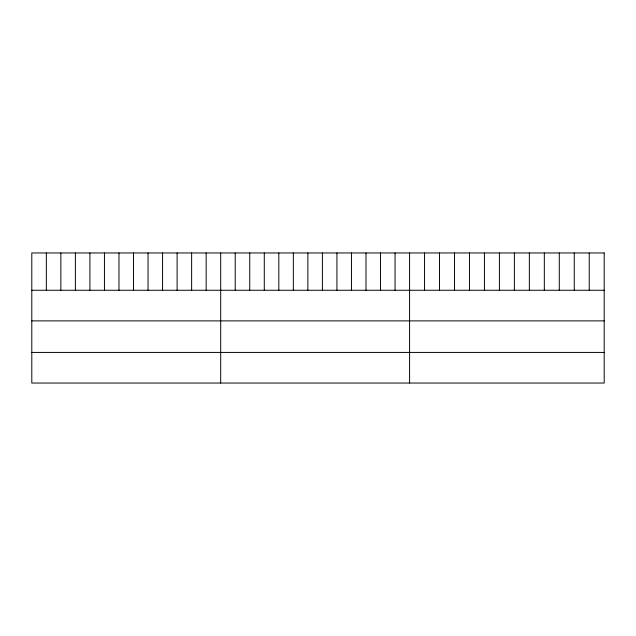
<?xml version="1.0" encoding="UTF-8"?>
<svg xmlns="http://www.w3.org/2000/svg" width="636" height="636" viewBox="0 0 636 636"><rect width="100%" height="100%" fill="white"/><g stroke="black" fill="none" stroke-linecap="round" stroke-linejoin="round"><path stroke-width="0.95" d="M31.8 290.262L604.2 290.262M31.8 320.886L604.2 320.886M31.8 352.424L604.2 352.424M589.23 252.961L589.23 290.262M574.26 252.961L574.26 290.262M559.29 252.961L559.29 290.262M544.321 252.961L544.321 290.262M529.351 252.961L529.351 290.262M514.381 252.961L514.381 290.262M499.403 252.961L499.403 290.262M484.433 252.961L484.433 290.262M469.463 252.961L469.463 290.262M454.494 252.961L454.494 290.262M439.524 252.961L439.524 290.262M424.554 252.961L424.554 290.262M409.584 252.961L409.584 383.039M395.051 252.961L395.051 290.262M380.527 252.961L380.527 290.262M365.994 252.961L365.994 290.262M351.462 252.961L351.462 290.262M336.937 252.961L336.937 290.262M322.404 252.961L322.404 290.262M307.872 252.961L307.872 290.262M293.339 252.961L293.339 290.262M278.814 252.961L278.814 290.262M264.282 252.961L264.282 290.262M249.749 252.961L249.749 290.262M235.225 252.961L235.225 290.262M220.692 252.961L220.692 383.039M206.159 252.961L206.159 290.262M191.635 252.961L191.635 290.262M177.102 252.961L177.102 290.262M162.57 252.961L162.57 290.262M148.045 252.961L148.045 290.262M133.512 252.961L133.512 290.262M118.98 252.961L118.98 290.262M104.447 252.961L104.447 290.262M89.922 252.961L89.922 290.262M75.39 252.961L75.39 290.262M60.857 252.961L60.857 290.262M46.333 252.961L46.333 290.262M604.2 252.961L31.8 252.961L31.8 383.039L604.2 383.039L604.2 252.961"/></g></svg>
